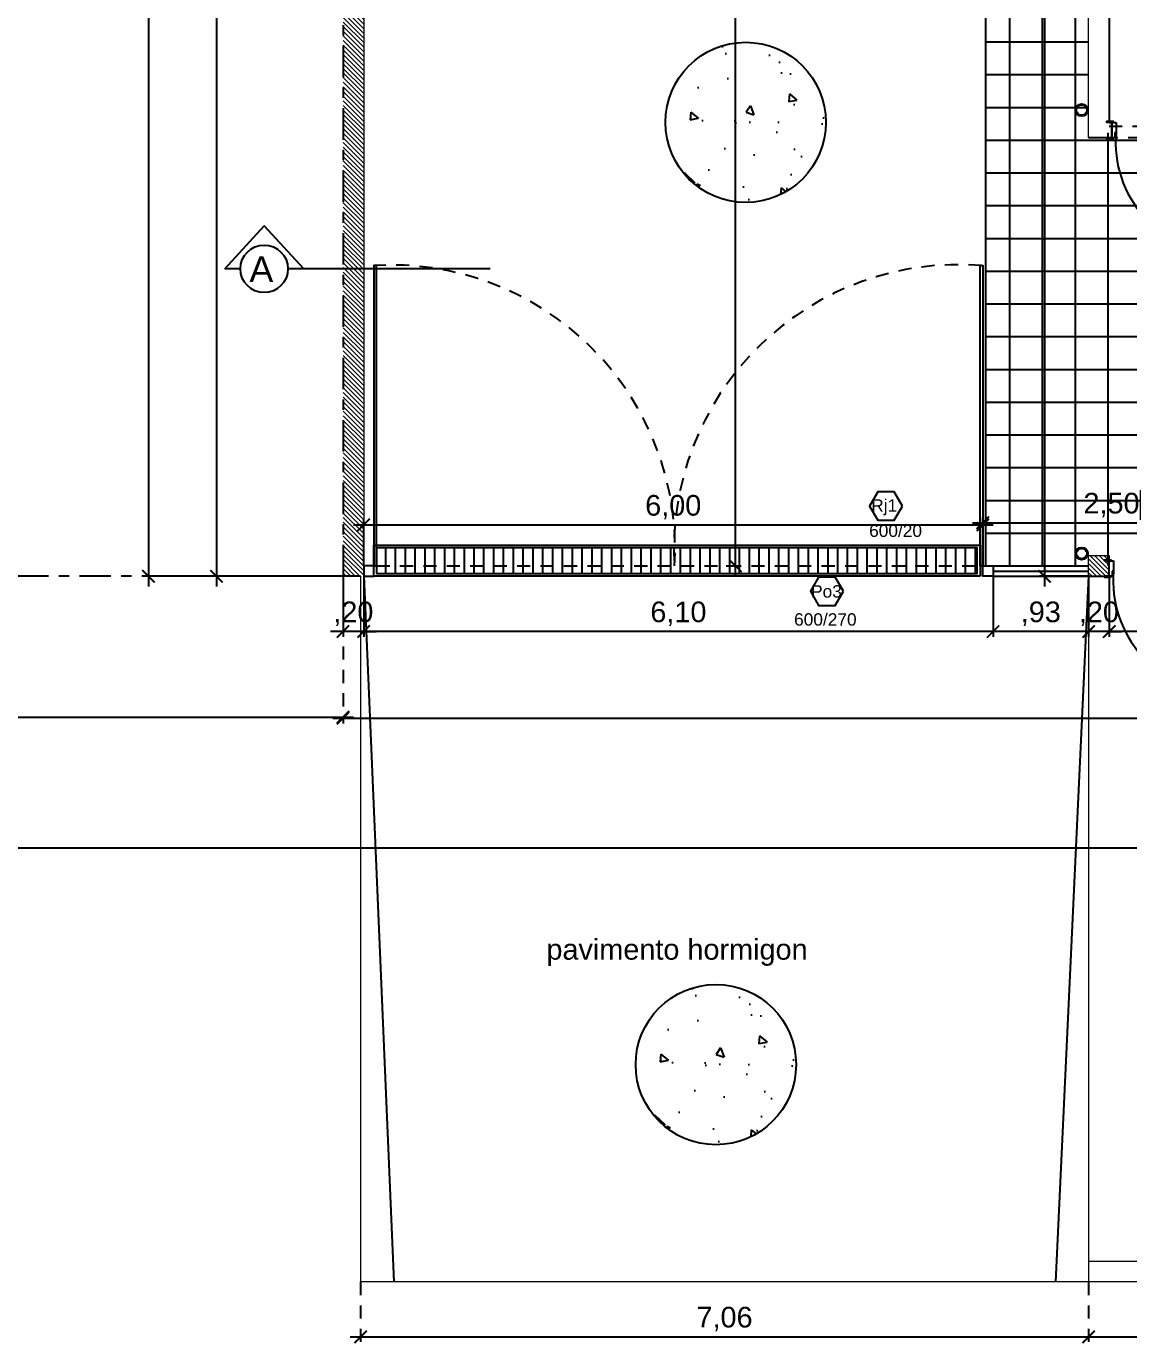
# Model space of a CAD drawing. Header units: metres. Extents: x 1093 to 1459, y -137 to 62.
# Drawn here: x 1255.51 to 1266.19, y -45.36 to -32.59 of the extents above; entities that cross this region are included whole.
import ezdxf

# ---------------------------------------------------------------- set-up
doc = ezdxf.new("R2010")
doc.units = ezdxf.units.M
doc.header["$LTSCALE"] = 0.508
doc.header["$PDMODE"] = 1
doc.header["$PDSIZE"] = -2
for name, pattern in [('ACAD_ISO10W100', [18, 12, -3, 0, -3]), ('DASHED2', [0.375, 0.25, -0.125]), ('HIDDEN', [0.375, 0.25, -0.125])]:
    doc.linetypes.add(name, pattern=pattern)
doc.layers.get('0').update_dxf_attribs({"color": 9})
doc.layers.get('Defpoints').update_dxf_attribs({"color": 9})
for name, color, linetype in [('1-EJES', 9, 'ACAD_ISO10W100'), ('1-PROY', 9, 'HIDDEN'), ('2-Corte', 9, 'Continuous'), ('2-Desig-Carp', 9, 'Continuous'), ('2-texto', 9, 'Continuous'), ('3-muros', 9, 'Continuous'), ('4-carpinterias', 9, 'Continuous'), ('8-cotas-100', 9, 'Continuous'), ('9-Hatch', 9, 'Continuous'), ('9-Hatch existente', 9, 'Continuous'), ('9-PISOS', 9, 'Continuous'), ('arq 0.09', 9, 'Continuous'), ('arq carpinterias', 9, 'Continuous'), ('arq gris 252', 9, 'Continuous'), ('instalación', 9, 'Continuous')]:
    doc.layers.add(name, color=color, linetype=linetype)
doc.styles.add('swiss', font='swissel.ttf')
doc.dimstyles.new('dim-100', dxfattribs={"dimtxt": 0.2, "dimasz": 0.12, "dimexe": 0.05, "dimexo": 0, "dimgap": 0.05, "dimtad": 1, "dimzin": 4, "dimtxsty": 'swiss', "dimblk": 'ARCHTICK', "dimcen": 0.5, "dimdle": 0.1, "dimclrd": 256, "dimclre": 252, "dimclrt": 256, "dimadec": 0, "dimazin": 0, "dimtfac": 1, "dimtix": 1, "dimtmove": 2, "dimatfit": 3, "dimldrblk": 'OPEN30', "dimfxl": 0.05, "dimtolj": 1, "dimtzin": 0, "dimarcsym": 0})

# ---------------------------------------------------------------- blocks, each defined once
blk = doc.blocks.new('_ARCHTICK')
at = {"color": 0, "linetype": 'ByBlock', "const_width": 0.15}
blk.add_lwpolyline([(-0.5, -0.5), (0.5, 0.5)], dxfattribs=at)
blk = doc.blocks.new('*D202')
at = {"layer": '8-cotas-100', "linetype": 'Continuous', "lineweight": -2, "transparency": 16777216}
blk.add_line((1257.348, -12.717), (1257.348, -38.017), dxfattribs=at)
at = {"layer": '8-cotas-100', "color": 252, "linetype": 'HIDDEN', "lineweight": -2, "transparency": 16777216}
for p, q in [((1258.574, -12.817), (1257.298, -12.817)), ((1258.574, -37.917), (1257.298, -37.917))]:
    blk.add_line(p, q, dxfattribs=at)
at = {"layer": 'Defpoints', "color": 0, "linetype": 'Continuous', "transparency": 16777216}
for p in [(1258.574, -12.817), (1257.348, -37.917), (1258.574, -37.917)]:
    blk.add_point(p, dxfattribs=at)
at = {"layer": '8-cotas-100', "linetype": 'Continuous', "lineweight": -2, "transparency": 16777216, "xscale": 0.12, "yscale": 0.12, "zscale": 0.12}
for p, rotation in [((1257.348, -12.817), 90), ((1257.348, -37.917), 270)]:
    blk.add_blockref('_ARCHTICK', p, dxfattribs=dict(at, rotation=rotation))
at = {"layer": '8-cotas-100', "linetype": 'Continuous', "lineweight": 0, "transparency": 16777216, "insert": (1257.176, -25.367), "char_height": 0.2, "attachment_point": 5, "rotation": 90, "style": 'swiss'}
blk.add_mtext('\\A1;25,10', dxfattribs=at)
blk = doc.blocks.new('_Open30')
at = {"color": 0, "linetype": 'ByBlock', "lineweight": -2}
for p, q in [((-1, 0.27), (0, 0)), ((0, 0), (-1, -0.27)), ((0, 0), (-1, 0))]:
    blk.add_line(p, q, dxfattribs=at)
blk = doc.blocks.new('*D203')
at = {"layer": '8-cotas-100', "color": 252, "linetype": 'HIDDEN', "lineweight": -2, "transparency": 16777216}
for p, q in [((1239.593, -37.917), (1239.593, -39.333)), ((1258.574, -37.917), (1258.574, -39.333))]:
    blk.add_line(p, q, dxfattribs=at)
at = {"layer": '8-cotas-100', "linetype": 'Continuous', "lineweight": -2, "transparency": 16777216}
blk.add_line((1239.493, -39.283), (1258.674, -39.283), dxfattribs=at)
at = {"layer": 'Defpoints', "color": 0, "linetype": 'Continuous', "transparency": 16777216}
for p in [(1239.593, -37.917), (1258.574, -37.917), (1258.574, -39.283)]:
    blk.add_point(p, dxfattribs=at)
at = {"layer": '8-cotas-100', "linetype": 'Continuous', "lineweight": -2, "transparency": 16777216, "xscale": 0.12, "yscale": 0.12, "zscale": 0.12, "rotation": 180}
blk.add_blockref('_ARCHTICK', (1239.593, -39.283), dxfattribs=at)
at = {"layer": '8-cotas-100', "linetype": 'Continuous', "lineweight": -2, "transparency": 16777216, "xscale": 0.12, "yscale": 0.12, "zscale": 0.12}
blk.add_blockref('_ARCHTICK', (1258.574, -39.283), dxfattribs=at)
at = {"layer": '8-cotas-100', "linetype": 'Continuous', "lineweight": 0, "transparency": 16777216, "insert": (1249.083, -39.112), "char_height": 0.2, "attachment_point": 5, "style": 'swiss'}
blk.add_mtext('\\A1;18,98', dxfattribs=at)
blk = doc.blocks.new('*D206')
at = {"layer": '8-cotas-100', "color": 252, "linetype": 'Continuous', "lineweight": -2, "transparency": 16777216}
for p, q in [((1265.999, -37.917), (1265.999, -38.503)), ((1267.183, -37.917), (1267.183, -38.503))]:
    blk.add_line(p, q, dxfattribs=at)
at = {"layer": '8-cotas-100', "linetype": 'Continuous', "lineweight": -2, "transparency": 16777216}
blk.add_line((1267.283, -38.453), (1265.899, -38.453), dxfattribs=at)
at = {"layer": 'Defpoints', "color": 0, "linetype": 'Continuous', "transparency": 16777216}
for p in [(1265.999, -37.917), (1267.183, -37.917), (1265.999, -38.453)]:
    blk.add_point(p, dxfattribs=at)
at = {"layer": '8-cotas-100', "linetype": 'Continuous', "lineweight": -2, "transparency": 16777216, "xscale": 0.12, "yscale": 0.12, "zscale": 0.12, "rotation": 180}
blk.add_blockref('_ARCHTICK', (1265.999, -38.453), dxfattribs=at)
at = {"layer": '8-cotas-100', "linetype": 'Continuous', "lineweight": -2, "transparency": 16777216, "xscale": 0.12, "yscale": 0.12, "zscale": 0.12}
blk.add_blockref('_ARCHTICK', (1267.183, -38.453), dxfattribs=at)
at = {"layer": '8-cotas-100', "linetype": 'Continuous', "lineweight": 0, "transparency": 16777216, "insert": (1266.591, -38.281), "char_height": 0.2, "attachment_point": 5, "style": 'swiss'}
blk.add_mtext('\\A1;1,18', dxfattribs=at)
blk = doc.blocks.new('*D207')
at = {"layer": '8-cotas-100', "color": 252, "linetype": 'Continuous', "lineweight": -2, "transparency": 16777216}
for p, q in [((1264.874, -37.917), (1264.874, -38.503)), ((1265.799, -37.908), (1265.799, -38.503))]:
    blk.add_line(p, q, dxfattribs=at)
at = {"layer": '8-cotas-100', "linetype": 'Continuous', "lineweight": -2, "transparency": 16777216}
blk.add_line((1265.899, -38.453), (1264.774, -38.453), dxfattribs=at)
at = {"layer": 'Defpoints', "color": 0, "linetype": 'Continuous', "transparency": 16777216}
for p in [(1264.874, -37.917), (1265.799, -37.908), (1264.874, -38.453)]:
    blk.add_point(p, dxfattribs=at)
at = {"layer": '8-cotas-100', "linetype": 'Continuous', "lineweight": -2, "transparency": 16777216, "xscale": 0.12, "yscale": 0.12, "zscale": 0.12, "rotation": 180}
blk.add_blockref('_ARCHTICK', (1264.874, -38.453), dxfattribs=at)
at = {"layer": '8-cotas-100', "linetype": 'Continuous', "lineweight": -2, "transparency": 16777216, "xscale": 0.12, "yscale": 0.12, "zscale": 0.12}
blk.add_blockref('_ARCHTICK', (1265.799, -38.453), dxfattribs=at)
at = {"layer": '8-cotas-100', "linetype": 'Continuous', "lineweight": 0, "transparency": 16777216, "insert": (1265.336, -38.281), "char_height": 0.2, "attachment_point": 5, "style": 'swiss'}
blk.add_mtext('\\A1;,93', dxfattribs=at)
blk = doc.blocks.new('*D208')
at = {"layer": '8-cotas-100', "color": 252, "linetype": 'Continuous', "lineweight": -2, "transparency": 16777216}
for p, q in [((1258.774, -37.917), (1258.774, -38.503)), ((1264.874, -37.917), (1264.874, -38.503))]:
    blk.add_line(p, q, dxfattribs=at)
at = {"layer": '8-cotas-100', "linetype": 'Continuous', "lineweight": -2, "transparency": 16777216}
blk.add_line((1264.974, -38.453), (1258.674, -38.453), dxfattribs=at)
at = {"layer": 'Defpoints', "color": 0, "linetype": 'Continuous', "transparency": 16777216}
for p in [(1258.774, -37.917), (1264.874, -37.917), (1258.774, -38.453)]:
    blk.add_point(p, dxfattribs=at)
at = {"layer": '8-cotas-100', "linetype": 'Continuous', "lineweight": -2, "transparency": 16777216, "xscale": 0.12, "yscale": 0.12, "zscale": 0.12, "rotation": 180}
blk.add_blockref('_ARCHTICK', (1258.774, -38.453), dxfattribs=at)
at = {"layer": '8-cotas-100', "linetype": 'Continuous', "lineweight": -2, "transparency": 16777216, "xscale": 0.12, "yscale": 0.12, "zscale": 0.12}
blk.add_blockref('_ARCHTICK', (1264.874, -38.453), dxfattribs=at)
at = {"layer": '8-cotas-100', "linetype": 'Continuous', "lineweight": 0, "transparency": 16777216, "insert": (1261.824, -38.281), "char_height": 0.2, "attachment_point": 5, "style": 'swiss'}
blk.add_mtext('\\A1;6,10', dxfattribs=at)
blk = doc.blocks.new('*D209')
at = {"layer": '8-cotas-100', "color": 252, "linetype": 'Continuous', "lineweight": -2, "transparency": 16777216}
for p, q in [((1258.574, -37.917), (1258.574, -38.503)), ((1258.774, -37.917), (1258.774, -38.503))]:
    blk.add_line(p, q, dxfattribs=at)
at = {"layer": '8-cotas-100', "linetype": 'Continuous', "lineweight": -2, "transparency": 16777216}
for p, q in [((1258.574, -38.453), (1258.454, -38.453)), ((1258.774, -38.453), (1258.574, -38.453)), ((1258.774, -38.453), (1258.894, -38.453))]:
    blk.add_line(p, q, dxfattribs=at)
at = {"layer": 'Defpoints', "color": 0, "linetype": 'Continuous', "transparency": 16777216}
for p in [(1258.574, -37.917), (1258.774, -37.917), (1258.574, -38.453)]:
    blk.add_point(p, dxfattribs=at)
at = {"layer": '8-cotas-100', "linetype": 'Continuous', "lineweight": -2, "transparency": 16777216, "xscale": 0.12, "yscale": 0.12, "zscale": 0.12}
blk.add_blockref('_ARCHTICK', (1258.574, -38.453), dxfattribs=at)
at = {"layer": '8-cotas-100', "linetype": 'Continuous', "lineweight": -2, "transparency": 16777216, "xscale": 0.12, "yscale": 0.12, "zscale": 0.12, "rotation": 180}
blk.add_blockref('_ARCHTICK', (1258.774, -38.453), dxfattribs=at)
at = {"layer": '8-cotas-100', "linetype": 'Continuous', "lineweight": 0, "transparency": 16777216, "insert": (1258.674, -38.281), "char_height": 0.2, "attachment_point": 5, "style": 'swiss'}
blk.add_mtext('\\A1;,20', dxfattribs=at)
blk = doc.blocks.new('*D210')
at = {"layer": '8-cotas-100', "color": 252, "linetype": 'HIDDEN', "lineweight": -2, "transparency": 16777216}
for p, q in [((1258.574, -37.917), (1258.574, -39.343)), ((1323.174, -37.917), (1323.174, -39.343))]:
    blk.add_line(p, q, dxfattribs=at)
at = {"layer": '8-cotas-100', "linetype": 'Continuous', "lineweight": -2, "transparency": 16777216}
blk.add_line((1258.474, -39.293), (1323.274, -39.293), dxfattribs=at)
at = {"layer": 'Defpoints', "color": 0, "linetype": 'Continuous', "transparency": 16777216}
for p in [(1258.574, -37.917), (1323.174, -37.917), (1323.174, -39.293)]:
    blk.add_point(p, dxfattribs=at)
at = {"layer": '8-cotas-100', "linetype": 'Continuous', "lineweight": -2, "transparency": 16777216, "xscale": 0.12, "yscale": 0.12, "zscale": 0.12, "rotation": 180}
blk.add_blockref('_ARCHTICK', (1258.574, -39.293), dxfattribs=at)
at = {"layer": '8-cotas-100', "linetype": 'Continuous', "lineweight": -2, "transparency": 16777216, "xscale": 0.12, "yscale": 0.12, "zscale": 0.12}
blk.add_blockref('_ARCHTICK', (1323.174, -39.293), dxfattribs=at)
at = {"layer": '8-cotas-100', "linetype": 'Continuous', "lineweight": 0, "transparency": 16777216, "insert": (1290.874, -39.122), "char_height": 0.2, "attachment_point": 5, "style": 'swiss'}
blk.add_mtext('\\A1;64,60', dxfattribs=at)
blk = doc.blocks.new('*D275')
at = {"layer": '8-cotas-100', "color": 252, "linetype": 'HIDDEN', "lineweight": -2, "transparency": 16777216}
for p, q in [((1239.593, -37.917), (1239.593, -40.601)), ((1334.514, -37.917), (1334.514, -40.601))]:
    blk.add_line(p, q, dxfattribs=at)
at = {"layer": '8-cotas-100', "lineweight": -2, "transparency": 16777216}
blk.add_line((1239.493, -40.551), (1334.614, -40.551), dxfattribs=at)
at = {"layer": 'Defpoints', "color": 0, "transparency": 16777216}
for p in [(1239.593, -37.917), (1334.514, -37.917), (1334.514, -40.551)]:
    blk.add_point(p, dxfattribs=at)
at = {"layer": '8-cotas-100', "lineweight": -2, "transparency": 16777216, "xscale": 0.12, "yscale": 0.12, "zscale": 0.12, "rotation": 180}
blk.add_blockref('_ARCHTICK', (1239.593, -40.551), dxfattribs=at)
at = {"layer": '8-cotas-100', "lineweight": -2, "transparency": 16777216, "xscale": 0.12, "yscale": 0.12, "zscale": 0.12}
blk.add_blockref('_ARCHTICK', (1334.514, -40.551), dxfattribs=at)
at = {"layer": '8-cotas-100', "lineweight": 0, "transparency": 16777216, "insert": (1287.053, -40.379), "char_height": 0.2, "attachment_point": 5, "style": 'swiss'}
blk.add_mtext('\\A1;94,92', dxfattribs=at)
blk = doc.blocks.new('PUERTA EMERG')
for p, q in [((354.091, -229.695), (354.241, -229.695)), ((354.091, -229.725), (354.091, -229.695)), ((354.141, -229.725), (354.091, -229.725)), ((354.141, -229.737), (354.141, -229.725)), ((354.241, -229.695), (354.241, -229.737)), ((354.241, -229.737), (354.141, -229.737)), ((354.141, -230.849), (354.091, -230.849)), ((354.091, -230.849), (354.091, -230.879)), ((354.091, -230.879), (354.241, -230.879)), ((354.241, -230.837), (354.141, -230.837)), ((354.141, -230.837), (354.141, -230.849)), ((354.241, -230.879), (354.241, -230.837))]:
    blk.add_line(p, q)
for points in [[(354.091, -229.71), (354.091, -229.649), (354.081, -229.649), (354.081, -229.71)], [(354.241, -229.71), (354.241, -229.649), (354.251, -229.649), (354.251, -229.71)], [(352.965, -230.793), (354.084, -230.793), (354.084, -230.838), (352.965, -230.838)], [(354.091, -230.864), (354.091, -230.925), (354.081, -230.925), (354.081, -230.864)], [(354.241, -230.864), (354.241, -230.925), (354.251, -230.925), (354.251, -230.864)]]:
    blk.add_lwpolyline(points, close=True)
blk.add_circle((354.084, -230.847), 0.006)
at = {"color": 252}
blk.add_arc((354.047, -230.816), 1.083, 85.0526, 178.7845, dxfattribs=at)
blk.add_arc((353.873, -230.833), 0.908, 179.7162, 180.2838)
blk = doc.blocks.new('*D387')
at = {"layer": '8-cotas-100', "lineweight": -2, "transparency": 16777216}
blk.add_line((1265.372, -23.094), (1265.372, -38.017), dxfattribs=at)
at = {"layer": '8-cotas-100', "color": 252, "lineweight": -2, "transparency": 16777216}
for p, q in [((1265.799, -23.194), (1265.322, -23.194)), ((1265.799, -37.917), (1265.322, -37.917))]:
    blk.add_line(p, q, dxfattribs=at)
at = {"layer": 'Defpoints', "color": 0, "transparency": 16777216}
for p in [(1265.799, -23.194), (1265.372, -37.917), (1265.799, -37.917)]:
    blk.add_point(p, dxfattribs=at)
at = {"layer": '8-cotas-100', "lineweight": -2, "transparency": 16777216, "xscale": 0.12, "yscale": 0.12, "zscale": 0.12}
for p, rotation in [((1265.372, -23.194), 90), ((1265.372, -37.917), 270)]:
    blk.add_blockref('_ARCHTICK', p, dxfattribs=dict(at, rotation=rotation))
at = {"layer": '8-cotas-100', "transparency": 16777216, "insert": (1265.201, -30.555), "char_height": 0.2, "attachment_point": 5, "rotation": 90, "style": 'swiss'}
blk.add_mtext('\\A1;14,72', dxfattribs=at)
blk = doc.blocks.new('*D388')
at = {"layer": '8-cotas-100', "color": 252, "lineweight": -2, "transparency": 16777216}
for p, q in [((1262.286, -13.017), (1262.428, -13.017)), ((1262.286, -37.817), (1262.428, -37.817))]:
    blk.add_line(p, q, dxfattribs=at)
at = {"layer": '8-cotas-100', "lineweight": -2, "transparency": 16777216}
blk.add_line((1262.378, -37.917), (1262.378, -12.917), dxfattribs=at)
at = {"layer": 'Defpoints', "color": 0, "transparency": 16777216}
for p in [(1262.286, -13.017), (1262.378, -13.017), (1262.286, -37.817)]:
    blk.add_point(p, dxfattribs=at)
at = {"layer": '8-cotas-100', "lineweight": -2, "transparency": 16777216, "xscale": 0.12, "yscale": 0.12, "zscale": 0.12}
for p, rotation in [((1262.378, -13.017), 90), ((1262.378, -37.817), 270)]:
    blk.add_blockref('_ARCHTICK', p, dxfattribs=dict(at, rotation=rotation))
at = {"layer": '8-cotas-100', "transparency": 16777216, "insert": (1262.207, -25.417), "char_height": 0.2, "attachment_point": 5, "rotation": 90, "style": 'swiss'}
blk.add_mtext('\\A1;24,80', dxfattribs=at)
blk = doc.blocks.new('*D390')
at = {"layer": '8-cotas-100', "lineweight": -2, "transparency": 16777216}
blk.add_line((1256.688, -0.367), (1256.688, -38.017), dxfattribs=at)
at = {"layer": '8-cotas-100', "color": 252, "lineweight": -2, "transparency": 16777216}
for p, q in [((1261.824, -0.467), (1256.638, -0.467)), ((1258.744, -37.917), (1256.638, -37.917))]:
    blk.add_line(p, q, dxfattribs=at)
at = {"layer": 'Defpoints', "color": 0, "transparency": 16777216}
for p in [(1261.824, -0.467), (1256.688, -37.917), (1258.744, -37.917)]:
    blk.add_point(p, dxfattribs=at)
at = {"layer": '8-cotas-100', "lineweight": -2, "transparency": 16777216, "xscale": 0.12, "yscale": 0.12, "zscale": 0.12}
for p, rotation in [((1256.688, -0.467), 90), ((1256.688, -37.917), 270)]:
    blk.add_blockref('_ARCHTICK', p, dxfattribs=dict(at, rotation=rotation))
at = {"layer": '8-cotas-100', "transparency": 16777216, "insert": (1256.517, -19.192), "char_height": 0.2, "attachment_point": 5, "rotation": 90, "style": 'swiss'}
blk.add_mtext('\\A1;37,45', dxfattribs=at)
blk = doc.blocks.new('*D410')
at = {"layer": '8-cotas-100', "color": 252, "lineweight": -2, "transparency": 16777216}
for p, q in [((1258.774, -37.817), (1258.774, -37.37)), ((1264.774, -37.817), (1264.774, -37.37))]:
    blk.add_line(p, q, dxfattribs=at)
at = {"layer": '8-cotas-100', "lineweight": -2, "transparency": 16777216}
blk.add_line((1258.674, -37.42), (1264.874, -37.42), dxfattribs=at)
at = {"layer": 'Defpoints', "color": 0, "transparency": 16777216}
for p in [(1264.774, -37.42), (1258.774, -37.817), (1264.774, -37.817)]:
    blk.add_point(p, dxfattribs=at)
at = {"layer": '8-cotas-100', "lineweight": -2, "transparency": 16777216, "xscale": 0.12, "yscale": 0.12, "zscale": 0.12, "rotation": 180}
blk.add_blockref('_ARCHTICK', (1258.774, -37.42), dxfattribs=at)
at = {"layer": '8-cotas-100', "lineweight": -2, "transparency": 16777216, "xscale": 0.12, "yscale": 0.12, "zscale": 0.12}
blk.add_blockref('_ARCHTICK', (1264.774, -37.42), dxfattribs=at)
at = {"layer": '8-cotas-100', "transparency": 16777216, "insert": (1261.774, -37.248), "char_height": 0.2, "attachment_point": 5, "style": 'swiss'}
blk.add_mtext('\\A1;6,00', dxfattribs=at)
blk = doc.blocks.new('*D411')
at = {"layer": '8-cotas-100', "lineweight": -2, "transparency": 16777216}
blk.add_line((1264.674, -37.399), (1267.369, -37.399), dxfattribs=at)
at = {"layer": '8-cotas-100', "color": 252, "lineweight": -2, "transparency": 16777216}
for p, q in [((1264.774, -37.817), (1264.774, -37.349)), ((1267.269, -37.399), (1267.269, -37.449))]:
    blk.add_line(p, q, dxfattribs=at)
at = {"layer": 'Defpoints', "color": 0, "transparency": 16777216}
for p in [(1267.269, -37.399), (1267.269, -37.399), (1264.774, -37.817)]:
    blk.add_point(p, dxfattribs=at)
at = {"layer": '8-cotas-100', "lineweight": -2, "transparency": 16777216, "xscale": 0.12, "yscale": 0.12, "zscale": 0.12, "rotation": 180}
blk.add_blockref('_ARCHTICK', (1264.774, -37.399), dxfattribs=at)
at = {"layer": '8-cotas-100', "lineweight": -2, "transparency": 16777216, "xscale": 0.12, "yscale": 0.12, "zscale": 0.12}
blk.add_blockref('_ARCHTICK', (1267.269, -37.399), dxfattribs=at)
at = {"layer": '8-cotas-100', "transparency": 16777216, "insert": (1266.021, -37.227), "char_height": 0.2, "attachment_point": 5, "style": 'swiss'}
blk.add_mtext('\\A1;2,50', dxfattribs=at)
blk = doc.blocks.new('*D568')
at = {"layer": '8-cotas-100', "color": 252, "linetype": 'HIDDEN', "lineweight": -2, "transparency": 16777216}
for p, q in [((1258.744, -44.758), (1258.744, -45.34)), ((1265.799, -44.758), (1265.799, -45.34))]:
    blk.add_line(p, q, dxfattribs=at)
at = {"layer": '8-cotas-100', "lineweight": -2, "transparency": 16777216}
blk.add_line((1258.644, -45.29), (1265.899, -45.29), dxfattribs=at)
at = {"layer": 'Defpoints', "color": 0, "transparency": 16777216}
for p in [(1258.744, -44.758), (1265.799, -44.758), (1265.799, -45.29)]:
    blk.add_point(p, dxfattribs=at)
at = {"layer": '8-cotas-100', "lineweight": -2, "transparency": 16777216, "xscale": 0.12, "yscale": 0.12, "zscale": 0.12, "rotation": 180}
blk.add_blockref('_ARCHTICK', (1258.744, -45.29), dxfattribs=at)
at = {"layer": '8-cotas-100', "lineweight": -2, "transparency": 16777216, "xscale": 0.12, "yscale": 0.12, "zscale": 0.12}
blk.add_blockref('_ARCHTICK', (1265.799, -45.29), dxfattribs=at)
at = {"layer": '8-cotas-100', "transparency": 16777216, "insert": (1262.271, -45.118), "char_height": 0.2, "attachment_point": 5, "style": 'swiss'}
blk.add_mtext('\\A1;7,06', dxfattribs=at)
blk = doc.blocks.new('*D569')
at = {"layer": '8-cotas-100', "color": 252, "linetype": 'HIDDEN', "lineweight": -2, "transparency": 16777216}
for p, q in [((1265.799, -44.758), (1265.799, -45.34)), ((1269.247, -44.758), (1269.247, -45.34))]:
    blk.add_line(p, q, dxfattribs=at)
at = {"layer": '8-cotas-100', "lineweight": -2, "transparency": 16777216}
blk.add_line((1265.699, -45.29), (1269.347, -45.29), dxfattribs=at)
at = {"layer": 'Defpoints', "color": 0, "transparency": 16777216}
for p in [(1265.799, -44.758), (1269.247, -44.758), (1269.247, -45.29)]:
    blk.add_point(p, dxfattribs=at)
at = {"layer": '8-cotas-100', "lineweight": -2, "transparency": 16777216, "xscale": 0.12, "yscale": 0.12, "zscale": 0.12, "rotation": 180}
blk.add_blockref('_ARCHTICK', (1265.799, -45.29), dxfattribs=at)
at = {"layer": '8-cotas-100', "lineweight": -2, "transparency": 16777216, "xscale": 0.12, "yscale": 0.12, "zscale": 0.12}
blk.add_blockref('_ARCHTICK', (1269.247, -45.29), dxfattribs=at)
at = {"layer": '8-cotas-100', "transparency": 16777216, "insert": (1267.523, -45.118), "char_height": 0.2, "attachment_point": 5, "style": 'swiss'}
blk.add_mtext('\\A1;3,45', dxfattribs=at)
blk = doc.blocks.new('*D573')
at = {"layer": '8-cotas-100', "color": 252, "linetype": 'HIDDEN', "lineweight": -2, "transparency": 16777216}
for p, q in [((1265.799, -37.917), (1265.799, -38.503)), ((1265.999, -37.917), (1265.999, -38.503))]:
    blk.add_line(p, q, dxfattribs=at)
at = {"layer": '8-cotas-100', "lineweight": -2, "transparency": 16777216}
for p, q in [((1265.799, -38.453), (1265.679, -38.453)), ((1265.999, -38.453), (1265.799, -38.453)), ((1265.999, -38.453), (1266.119, -38.453))]:
    blk.add_line(p, q, dxfattribs=at)
at = {"layer": 'Defpoints', "color": 0, "transparency": 16777216}
for p in [(1265.799, -37.917), (1265.999, -37.917), (1265.799, -38.453)]:
    blk.add_point(p, dxfattribs=at)
at = {"layer": '8-cotas-100', "lineweight": -2, "transparency": 16777216, "xscale": 0.12, "yscale": 0.12, "zscale": 0.12}
blk.add_blockref('_ARCHTICK', (1265.799, -38.453), dxfattribs=at)
at = {"layer": '8-cotas-100', "lineweight": -2, "transparency": 16777216, "xscale": 0.12, "yscale": 0.12, "zscale": 0.12, "rotation": 180}
blk.add_blockref('_ARCHTICK', (1265.999, -38.453), dxfattribs=at)
at = {"layer": '8-cotas-100', "transparency": 16777216, "insert": (1265.899, -38.281), "char_height": 0.2, "attachment_point": 5, "style": 'swiss'}
blk.add_mtext('\\A1;,20', dxfattribs=at)

msp = doc.modelspace()

# ---------------------------------------------------------------- hatches: boundary and pattern name
at = {"layer": '9-Hatch'}
h = msp.add_hatch(dxfattribs=at)
h.set_pattern_fill('NET', color=256, scale=0.1)
h.set_pattern_definition([(0, (1267.2586, -37.81712), (0, 0.3175), []), (90, (1267.2586, -37.81712), (-0.3175, 0), [])])
h.paths.add_polyline_path([(1264.799, -19.43), (1264.799, -37.817), (1267.183, -37.812), (1267.183, -37.717), (1267.259, -37.717), (1267.259, -33.617), (1265.799, -33.62), (1265.799, -19.415)])
h = msp.add_hatch(dxfattribs=at)
h.set_pattern_fill('AR-CONC', color=256, scale=0.005, angle=-90)
h.set_pattern_definition([(320, (1517.2765, 349.7652), (-0.0796954, -0.9109233), [0.09525, -1.04775]), (265, (1517.2765, 349.7652), (0.9552842, 0.1762171), [0.0762, -0.838203]), (10.45144, (1517.26985, 349.68925), (0.8755888, -0.7347062), [0.08095, -0.8904512]), (316.1842, (1517.5305, 349.7652), (-0.2102116, -1.3553952), [0.142875, -1.571625]), (6.63556, (1517.513, 349.6522), (1.2371306, -1.1870207), [0.121425, -1.335678]), (261.18415, (1517.5305, 349.7652), (1.2371306, -1.1870207), [0.1143, -1.2572987]), (291, (1517.467, 349.6382), (-0.511326, -0.758072), [0.09525, -1.04775]), (236, (1517.467, 349.6382), (0.9209398, -0.3090101), [0.0762, -0.8382]), (341.45144, (1517.4244, 349.575), (0.4096138, -1.0670821), [0.08095, -0.8904497]), (307.5, (1517.2765, 349.76516), (0.4227752, -0.01544302), [0, -0.82804, 0, -0.8509, 0, -0.841375]), (277.5, (1517.2765, 349.76516), (0.50090287, -0.3340983), [0, -0.48514, 0, -0.80899, 0, -0.320675]), (237.5, (1517.2765, 350.04837), (-0.02864372, -0.67795298), [0, -0.3175, 0, -0.9906, 0, -1.31445]), (227.5, (1517.2765, 350.1754), (0.12713246, -0.7406459), [0, -0.41275, 0, -0.65786, 0, -0.93345])])
h.paths.add_polyline_path([(1262.476, -34.296, 1), (1262.476, -32.741, 1)])
h = msp.add_hatch(dxfattribs=at)
h.set_pattern_fill('AR-CONC', color=256, scale=0.005, angle=-90)
h.set_pattern_definition([(320, (1516.9868, 340.6329), (-0.0796954, -0.9109233), [0.09525, -1.04775]), (265, (1516.9868, 340.6329), (0.9552842, 0.1762171), [0.0762, -0.838203]), (10.45144, (1516.9802, 340.557), (0.8755888, -0.7347062), [0.08095, -0.8904512]), (316.1842, (1517.2408, 340.6329), (-0.2102116, -1.3553952), [0.142875, -1.571625]), (6.63556, (1517.2233, 340.52), (1.2371306, -1.1870207), [0.121425, -1.335678]), (261.18415, (1517.2408, 340.6329), (1.2371306, -1.1870207), [0.1143, -1.2572987]), (291, (1517.1773, 340.5059), (-0.511326, -0.758072), [0.09525, -1.04775]), (236, (1517.1773, 340.5059), (0.9209398, -0.3090101), [0.0762, -0.8382]), (341.45144, (1517.1347, 340.4427), (0.4096138, -1.0670821), [0.08095, -0.8904497]), (307.5, (1516.9868, 340.6329), (0.4227752, -0.01544302), [0, -0.82804, 0, -0.8509, 0, -0.841375]), (277.5, (1516.9868, 340.6329), (0.50090287, -0.3340983), [0, -0.48514, 0, -0.80899, 0, -0.320675]), (237.5, (1516.9868, 340.91613), (-0.02864372, -0.67795298), [0, -0.3175, 0, -0.9906, 0, -1.31445]), (227.5, (1516.9868, 341.0431), (0.12713246, -0.7406459), [0, -0.41275, 0, -0.65786, 0, -0.93345])])
h.paths.add_polyline_path([(1262.187, -43.428, 1), (1262.187, -41.873, 1)])
at = {"layer": '9-Hatch existente', "linetype": 'Continuous', "lineweight": 0}
h = msp.add_hatch(dxfattribs=at)
h.set_pattern_fill('ANSI31', color=256, scale=0.01, angle=-90)
h.paths.add_polyline_path([(1287.324, 12.133), (1287.524, 12.133), (1287.524, -0.607), (1287.524, -0.667), (1262.024, -0.667), (1262.085, -12.989), (1258.774, -12.989), (1258.774, -37.917), (1258.574, -37.917), (1258.574, -12.817), (1261.824, -12.817), (1261.824, -0.467), (1287.324, -0.467)])
h = msp.add_hatch(dxfattribs=at)
h.set_pattern_fill('ANSI31', color=256, scale=0.01, angle=-90)
h.paths.add_polyline_path([(1265.999, -37.717), (1265.999, -37.917), (1265.799, -37.917), (1265.799, -37.717)])
at = {"layer": 'arq gris 252', "ltscale": 0.001}
h = msp.add_hatch(dxfattribs=at)
h.set_pattern_fill('ANSI31', color=256, scale=0.03, angle=45, style=0)
h.set_pattern_definition([(90, (-50.7, 0), (-0.09525, 0), [])])
h.paths.add_polyline_path([(1258.899, -37.892), (1264.72, -37.892), (1264.72, -37.642), (1258.899, -37.642)])

# ---------------------------------------------------------------- linework, layer by layer
at = {"layer": '1-EJES', "linetype": 'ACAD_ISO10W100', "ltscale": 0.05}
for p, q in [((1258.574, -12.817), (1258.574, -37.917)), ((1258.744, -37.917), (1240.174, -37.917))]:
    msp.add_line(p, q, dxfattribs=at)
at = {"layer": '1-PROY'}
for p, q in [((1265.999, -33.555), (1275.904, -33.555)), ((1265.955, -33.665), (1275.904, -33.665))]:
    msp.add_line(p, q, dxfattribs=at)
at = {"layer": '2-Corte'}
for p, q in [((1257.427, -34.937), (1257.81, -34.52)), ((1258.193, -34.937), (1257.81, -34.52)), ((1257.58, -34.937), (1257.427, -34.937)), ((1258.193, -34.937), (1258.04, -34.937)), ((1260.001, -34.937), (1258.117, -34.937))]:
    msp.add_line(p, q, dxfattribs=at)
msp.add_circle((1257.81, -34.937), 0.23, dxfattribs=at)
at = {"layer": '3-muros', "linetype": 'Continuous', "lineweight": 0}
for p, q in [((1258.774, -13.017), (1258.774, -37.917)), ((1265.799, -33.667), (1265.799, -23.209))]:
    msp.add_line(p, q, dxfattribs=at)
at = {"layer": '3-muros'}
for p, q in [((1265.999, -23.209), (1265.999, -33.517)), ((1265.999, -33.517), (1266.023, -33.517)), ((1266.023, -33.517), (1266.023, -33.667)), ((1266.023, -33.667), (1265.799, -33.667))]:
    msp.add_line(p, q, dxfattribs=at)
at = {"layer": '3-muros', "linetype": 'Continuous', "lineweight": 0, "flags": 128}
msp.add_lwpolyline([(1265.999, -37.717), (1265.999, -37.917), (1265.799, -37.917), (1265.799, -37.717), (1265.999, -37.717)], dxfattribs=at)
at = {"layer": '4-carpinterias', "linetype": 'DASHED2'}
msp.add_line((1258.899, -37.817), (1265.799, -37.817), dxfattribs=at)
at = {"layer": '4-carpinterias'}
for p, q in [((1264.874, -37.817), (1265.799, -37.817)), ((1264.874, -37.867), (1265.799, -37.867)), ((1264.874, -37.917), (1265.999, -37.917))]:
    msp.add_line(p, q, dxfattribs=at)
at = {"layer": '4-carpinterias', "flags": 128}
for points in [[(1258.899, -37.817), (1258.899, -34.905), (1258.874, -34.905), (1258.874, -37.817)], [(1264.749, -37.817), (1264.749, -34.905), (1264.774, -34.905), (1264.774, -37.817)], [(1258.774, -37.917), (1258.874, -37.917), (1258.874, -37.817), (1258.774, -37.817)], [(1264.874, -37.917), (1264.774, -37.917), (1264.774, -37.817), (1264.874, -37.817)]]:
    msp.add_lwpolyline(points, close=True, dxfattribs=at)
at = {"layer": '4-carpinterias', "linetype": 'DASHED2'}
for centre, radius, start, end in [((1259.04, -37.651), 2.752, 356.5418, 93.4582), ((1264.539, -37.654), 2.758, 85.3854, 183.3982)]:
    msp.add_arc(centre, radius, start, end, dxfattribs=at)
at = {"layer": '9-Hatch'}
for centre in [(1262.476, -33.518), (1262.187, -42.651)]:
    msp.add_circle(centre, 0.777, dxfattribs=at)
at = {"layer": '9-PISOS', "linetype": 'Continuous', "lineweight": 0}
for p, q in [((1258.744, -37.917), (1258.744, -44.758)), ((1265.799, -37.917), (1265.799, -44.758)), ((1269.247, -44.758), (1258.744, -44.758))]:
    msp.add_line(p, q, dxfattribs=at)
at = {"layer": '9-PISOS'}
msp.add_line((1265.799, -37.917), (1265.479, -44.758), dxfattribs=at)
at = {"layer": '9-PISOS', "flags": 128}
for points in [[(1264.799, -19.423), (1264.799, -37.817), (1265.799, -37.817)], [(1258.774, -37.917), (1259.066, -44.758)]]:
    msp.add_lwpolyline(points, dxfattribs=at)
at = {"layer": '9-PISOS', "linetype": 'Continuous', "lineweight": 0, "flags": 128}
msp.add_lwpolyline([(1265.799, -44.558), (1268.764, -44.558), (1266.891, -42.685), (1268.942, -40.634), (1270.709, -42.402), (1272.477, -40.634), (1274.245, -42.402), (1276.013, -40.634), (1277.781, -42.402), (1279.548, -40.634), (1281.316, -42.402), (1283.084, -40.634), (1284.852, -42.402), (1286.619, -40.634), (1288.387, -42.402), (1290.155, -40.634), (1291.923, -42.402), (1293.691, -40.634), (1296.157, -43.109), (1298.64, -40.635), (1301.109, -43.103), (1303.588, -40.634), (1307.497, -44.558), (1309.526, -44.558)], dxfattribs=at)
at = {"layer": 'arq 0.09', "ltscale": 0.001}
for points in [[(1264.749, -37.917), (1258.874, -37.917), (1258.874, -37.616), (1264.749, -37.616)], [(1258.899, -37.892), (1264.72, -37.892), (1264.72, -37.642), (1258.899, -37.642)]]:
    msp.add_lwpolyline(points, close=True, dxfattribs=at)
at = {"layer": 'arq carpinterias'}
for points in [[(1263.995, -37.237), (1263.916, -37.099), (1263.756, -37.099), (1263.677, -37.237), (1263.756, -37.375), (1263.916, -37.375)], [(1263.423, -38.063), (1263.343, -37.925), (1263.183, -37.925), (1263.104, -38.063), (1263.183, -38.201), (1263.343, -38.201)]]:
    msp.add_lwpolyline(points, close=True, dxfattribs=at)
at = {"layer": 'instalación'}
for centre, radius in [((1265.732, -33.398), 0.06), ((1265.732, -33.398), 0.05), ((1265.732, -37.697), 0.06), ((1265.732, -37.697), 0.05)]:
    msp.add_circle(centre, radius, dxfattribs=at)

# ---------------------------------------------------------------- block references
at = {"layer": '4-carpinterias'}
for p, rotation in [((1036.328, -387.758), 89.99999999999999), ((1036.304, -392.008), 90.00000000000004)]:
    msp.add_blockref('PUERTA EMERG', p, dxfattribs=dict(at, rotation=rotation))

# ---------------------------------------------------------------- texts
at = {"layer": '2-Corte', "insert": (1257.666, -35.066), "char_height": 0.25, "width": 1.27676, "attachment_point": 7, "style": 'swiss'}
msp.add_mtext('A', dxfattribs=at)
at = {"layer": '2-Desig-Carp', "char_height": 0.12, "width": 5.11385, "attachment_point": 3, "style": 'swiss'}
for s, insert in [('Rj1', (1263.944, -37.171)), ('\\pi-0.36,l0.48,t0.48;{\\fArial|b0|i0|c0|p34;600/20}', (1264.185, -37.416)), ('Po3', (1263.408, -38.004)), ('\\pi-0.36,l0.48,t0.48;{\\fArial|b0|i0|c0|p34;600/270}', (1263.551, -38.276))]:
    msp.add_mtext(s, dxfattribs=dict(at, insert=insert))
at = {"layer": '2-texto', "insert": (1260.345, -41.434), "char_height": 0.2, "width": 6.62475, "attachment_point": 1, "style": 'swiss'}
msp.add_mtext('\\pi-0.6,l0.8,t0.8;pavimento hormigon', dxfattribs=at)

# ---------------------------------------------------------------- dimensions: what is measured, and where the dimension line sits
at = {"layer": '8-cotas-100'}
for base, p1, p2, picture, middle in [((1256.688, -37.917), (1261.824, -0.467), (1258.744, -37.917), '*D390', (1256.517, -19.192)), ((1262.378, -13.017), (1262.286, -37.817), (1262.286, -13.017), '*D388', (1262.207, -25.417)), ((1265.372, -37.917), (1265.799, -23.194), (1265.799, -37.917), '*D387', (1265.201, -30.555))]:
    dim = msp.add_linear_dim(base=base, p1=p1, p2=p2, angle=90, dimstyle='dim-100', dxfattribs=at)
    dim.commit()
    dim.dimension.update_dxf_attribs({"geometry": picture, "text_midpoint": middle})
at = {"layer": '8-cotas-100', "linetype": 'Continuous', "lineweight": 0}
dim = msp.add_linear_dim(base=(1257.348, -37.917), p1=(1258.574, -12.817), p2=(1258.574, -37.917), angle=90, dimstyle='dim-100', dxfattribs=at)
dim.commit()
dim.dimension.update_dxf_attribs({"geometry": '*D202', "text_midpoint": (1257.176, -25.367)})
at = {"layer": '8-cotas-100'}
for base, p1, p2, picture, middle in [((1264.774, -37.42), (1258.774, -37.817), (1264.774, -37.817), '*D410', (1261.774, -37.248)), ((1267.268612736, -37.399142096), (1264.773612736, -37.817122324), (1267.268612736, -37.399142096), '*D411', (1266.021112736, -37.227438242)), ((1265.799, -38.453), (1265.999, -37.917), (1265.799, -37.917), '*D573', (1265.899, -38.281)), ((1265.798612736, -45.289991704), (1258.743612736, -44.757921208), (1265.798612736, -44.757921208), '*D568', (1262.271112736, -45.118423076)), ((1269.247, -45.29), (1265.799, -44.758), (1269.247, -44.758), '*D569', (1267.523, -45.118))]:
    dim = msp.add_linear_dim(base=base, p1=p1, p2=p2, dimstyle='dim-100', dxfattribs=at)
    dim.commit()
    dim.dimension.update_dxf_attribs({"geometry": picture, "text_midpoint": middle})
at = {"layer": '8-cotas-100', "linetype": 'Continuous', "lineweight": 0}
for base, p1, p2, picture, middle in [((1258.574, -39.283), (1239.593, -37.917), (1258.574, -37.917), '*D203', (1249.083, -39.112)), ((1258.574, -38.453), (1258.774, -37.917), (1258.574, -37.917), '*D209', (1258.674, -38.281)), ((1323.174, -39.293), (1258.574, -37.917), (1323.174, -37.917), '*D210', (1290.874, -39.122)), ((1258.774, -38.453), (1264.874, -37.917), (1258.774, -37.917), '*D208', (1261.824, -38.281)), ((1264.8736, -38.4526), (1265.799, -37.9078), (1264.8736, -37.9171), '*D207', (1265.3363, -38.2811)), ((1265.999, -38.453), (1267.183, -37.917), (1265.999, -37.917), '*D206', (1266.591, -38.281))]:
    dim = msp.add_linear_dim(base=base, p1=p1, p2=p2, dimstyle='dim-100', dxfattribs=at)
    dim.commit()
    dim.dimension.update_dxf_attribs({"geometry": picture, "text_midpoint": middle})
at = {"layer": '8-cotas-100', "lineweight": 0}
dim = msp.add_linear_dim(base=(1334.514, -40.551), p1=(1239.593, -37.917), p2=(1334.514, -37.917), dimstyle='dim-100', dxfattribs=at)
dim.commit()
dim.dimension.update_dxf_attribs({"geometry": '*D275', "text_midpoint": (1287.053, -40.379)})

doc.saveas('drawing.dxf')
